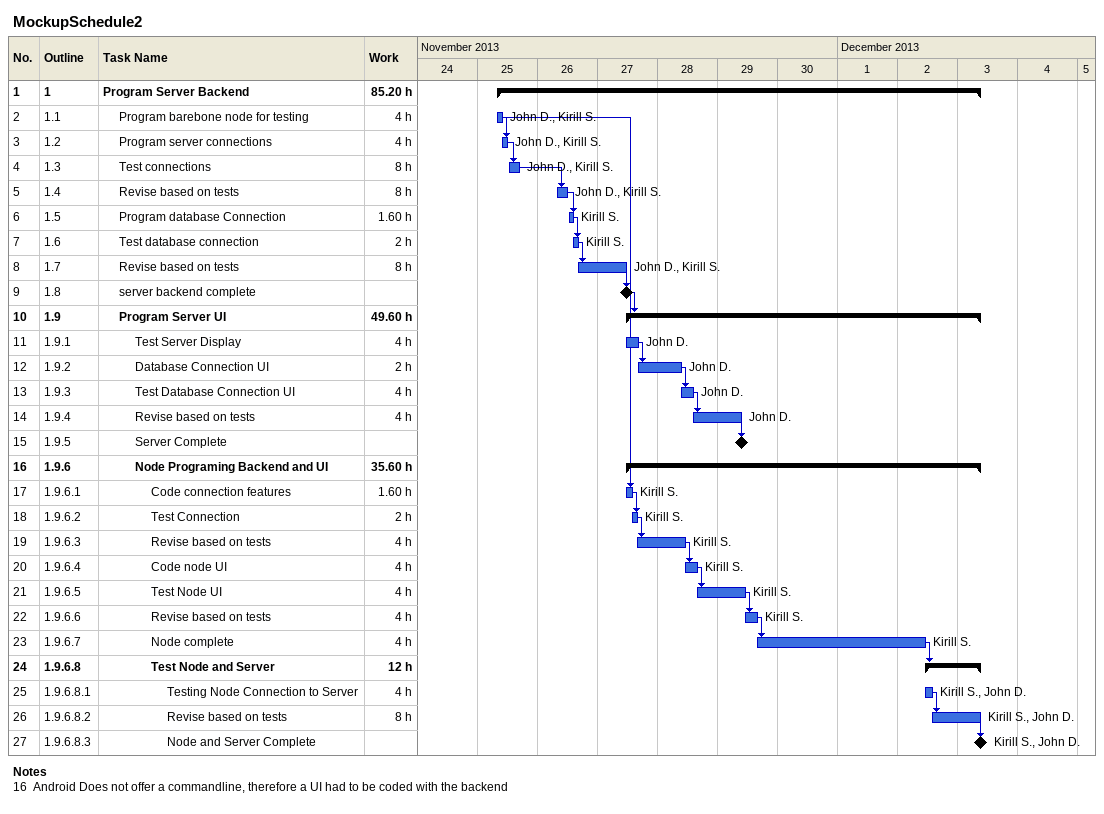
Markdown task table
MockupSchedule2

| ID | WBS | Task | Start | Finish | Predecessors | Resources | Work (h) |
|---|---|---|---|---|---|---|---|
| 1 | 1 | **Program Server Backend** | 2013-11-25 | 2013-12-03 |  |  | 85.20 |
| 2 | 1.1 | Program barebone node for testing | 2013-11-25 | 2013-11-25 |  | John D., Kirill S. | 4 |
| 3 | 1.2 | Program server connections | 2013-11-25 | 2013-11-25 | 2 | John D., Kirill S. | 4 |
| 4 | 1.3 | Test connections | 2013-11-25 | 2013-11-25 | 3 | John D., Kirill S. | 8 |
| 5 | 1.4 | Revise based on tests | 2013-11-26 | 2013-11-26 | 4 | John D., Kirill S. | 8 |
| 6 | 1.5 | Program database Connection | 2013-11-26 | 2013-11-26 | 5 | Kirill S. | 1.60 |
| 7 | 1.6 | Test database connection | 2013-11-26 | 2013-11-26 | 6 | Kirill S. | 2 |
| 8 | 1.7 | Revise based on tests | 2013-11-26 | 2013-11-27 | 7 | John D., Kirill S. | 8 |
| 9 | 1.8 | server backend complete (milestone) | 2013-11-27 | 2013-11-27 | 8 |  |  |
| 10 | 1.9 | **Program Server UI** | 2013-11-27 | 2013-12-03 | 9 |  | 49.60 |
| 11 | 1.9.1 | Test Server Display | 2013-11-27 | 2013-11-27 |  | John D. | 4 |
| 12 | 1.9.2 | Database Connection UI | 2013-11-27 | 2013-11-28 | 11 | John D. | 2 |
| 13 | 1.9.3 | Test Database Connection UI | 2013-11-28 | 2013-11-28 | 12 | John D. | 4 |
| 14 | 1.9.4 | Revise based on tests | 2013-11-28 | 2013-11-29 | 13 | John D. | 4 |
| 15 | 1.9.5 | Server Complete (milestone) | 2013-11-29 | 2013-11-29 | 14 |  |  |
| 16 | 1.9.6 | **Node Programing Backend and UI** | 2013-11-27 | 2013-12-03 |  |  | 35.60 |
| 17 | 1.9.6.1 | Code connection features | 2013-11-27 | 2013-11-27 | 2 | Kirill S. | 1.60 |
| 18 | 1.9.6.2 | Test Connection | 2013-11-27 | 2013-11-27 | 17 | Kirill S. | 2 |
| 19 | 1.9.6.3 | Revise based on tests | 2013-11-27 | 2013-11-28 | 18 | Kirill S. | 4 |
| 20 | 1.9.6.4 | Code node UI | 2013-11-28 | 2013-11-28 | 19 | Kirill S. | 4 |
| 21 | 1.9.6.5 | Test Node UI | 2013-11-28 | 2013-11-29 | 20 | Kirill S. | 4 |
| 22 | 1.9.6.6 | Revise based on tests | 2013-11-29 | 2013-11-29 | 21 | Kirill S. | 4 |
| 23 | 1.9.6.7 | Node complete | 2013-11-29 | 2013-12-02 | 22 | Kirill S. | 4 |
| 24 | 1.9.6.8 | **Test Node and Server** | 2013-12-02 | 2013-12-03 | 23 |  | 12 |
| 25 | 1.9.6.8.1 | Testing Node Connection to Server | 2013-12-02 | 2013-12-02 |  | Kirill S., John D. | 4 |
| 26 | 1.9.6.8.2 | Revise based on tests | 2013-12-02 | 2013-12-03 | 25 | Kirill S., John D. | 8 |
| 27 | 1.9.6.8.3 | Node and Server Complete (milestone) | 2013-12-03 | 2013-12-03 | 26 | Kirill S., John D. |  |

Notes
- 16: Android Does not offer a commandline, therefore a UI had to be coded with the backend
